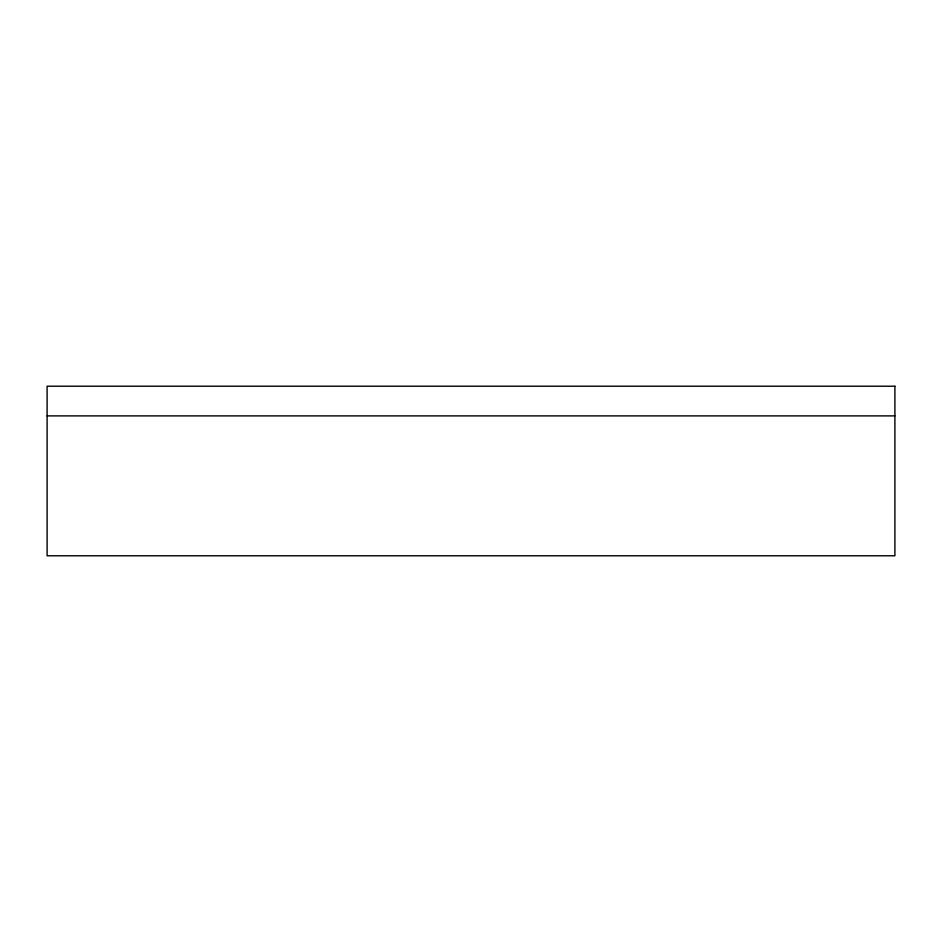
<?xml version="1.0" encoding="UTF-8"?>
<svg xmlns="http://www.w3.org/2000/svg" width="942" height="942" viewBox="0 0 942 942"><rect width="100%" height="100%" fill="white"/><g stroke="black" fill="none" stroke-linecap="round" stroke-linejoin="round"><path stroke-width="1.41" d="M47.1 415.893L894.9 415.893M894.9 386.22L47.1 386.22L47.1 555.78L894.9 555.78L894.9 386.22"/></g></svg>
